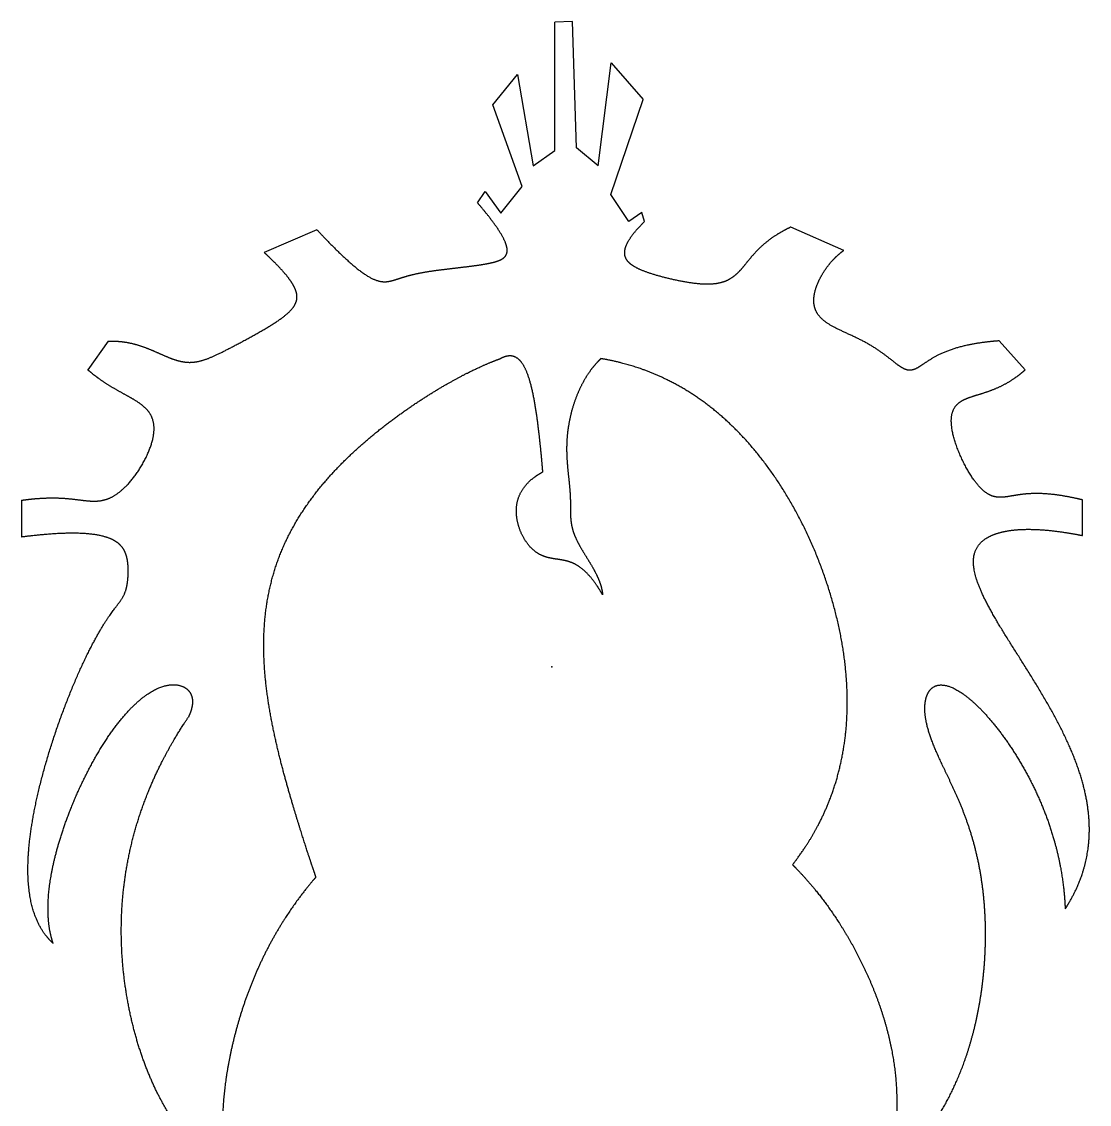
# Model space of a CAD drawing. Header units: millimetres. Extents: x -29 to 29, y -29 to 95.
# Drawn here: x -28.6 to 29, y 36.4 to 94.8 of the extents above; entities that cross this region are included whole.
import ezdxf

# ---------------------------------------------------------------- set-up
doc = ezdxf.new("R2010")
doc.units = ezdxf.units.MM
doc.layers.get('0').update_dxf_attribs({"linetype": 'CONTINUOUS'})

msp = doc.modelspace()

# ---------------------------------------------------------------- linework, layer by layer
for p, q in [((1.111, 94.764), (0.168, 94.743)), ((1.111, 94.764), (0.168, 94.743)), ((0.168, 87.825), (0.168, 94.743)), ((0.168, 87.825), (0.168, 94.743)), ((1.324, 87.96), (1.111, 94.764)), ((1.324, 87.96), (1.111, 94.764)), ((2.5, 87), (3.192, 92.538)), ((2.5, 87), (3.192, 92.538)), ((3.192, 92.538), (4.928, 90.576)), ((3.192, 92.538), (4.928, 90.576)), ((-3.17, 90.278), (-1.843, 91.925)), ((-3.17, 90.278), (-1.843, 91.925)), ((-1.843, 91.925), (-1, 87)), ((-1.843, 91.925), (-1, 87)), ((3.176, 85.446), (4.928, 90.576)), ((3.176, 85.446), (4.928, 90.576)), ((-1.602, 85.884), (-3.17, 90.278)), ((-1.602, 85.884), (-3.17, 90.278)), ((-1, 87), (0.168, 87.825)), ((-1, 87), (0.168, 87.825)), ((2.5, 87), (1.324, 87.96)), ((2.5, 87), (1.324, 87.96)), ((-2.754, 84.455), (-1.602, 85.884)), ((-2.754, 84.455), (-1.602, 85.884)), ((-4, 85), (-3.586, 85.606)), ((-4, 85), (-3.586, 85.606)), ((-3.586, 85.606), (-2.754, 84.455)), ((-3.586, 85.606), (-2.754, 84.455)), ((4.152, 84), (3.176, 85.446)), ((4.152, 84), (3.176, 85.446)), ((4.856, 84.475), (4.152, 84)), ((4.856, 84.475), (4.152, 84)), ((5, 84), (4.856, 84.475)), ((5, 84), (4.856, 84.475)), ((-12.657, 83.553), (-15.499, 82.33)), ((-12.657, 83.553), (-15.499, 82.33)), ((15.732, 82.444), (12.879, 83.697)), ((15.732, 82.444), (12.879, 83.697)), ((-23.905, 77.547), (-25, 76)), ((-23.905, 77.547), (-25, 76)), ((25.5, 76), (24.109, 77.567)), ((25.5, 76), (24.109, 77.567)), ((-28.566, 68.983), (-28.566, 67)), ((-28.566, 68.983), (-28.566, 67)), ((28.589, 67.081), (28.589, 69)), ((28.589, 67.081), (28.589, 69))]:
    msp.add_line(p, q)
for points in [[(-12.657, 83.553), (-12.504, 83.39), (-12.208, 83.075), (-11.786, 82.64), (-11.269, 82.133), (-10.701, 81.622), (-10.207, 81.233), (-9.783, 80.961), (-9.419, 80.799), (-9.104, 80.736), (-8.815, 80.753), (-8.526, 80.828), (-8.212, 80.934), (-7.851, 81.05), (-7.433, 81.16), (-6.961, 81.257), (-6.447, 81.339), (-5.907, 81.41), (-5.362, 81.474), (-4.828, 81.536), (-4.32, 81.598), (-3.849, 81.662), (-3.424, 81.733), (-3.057, 81.815), (-2.756, 81.919), (-2.535, 82.057), (-2.405, 82.245), (-2.379, 82.499), (-2.464, 82.827), (-2.664, 83.236), (-2.982, 83.731), (-3.33, 84.195), (-3.645, 84.583), (-3.878, 84.858), (-4, 85)], [(-12.657, 83.553), (-12.504, 83.39), (-12.208, 83.075), (-11.786, 82.64), (-11.269, 82.133), (-10.701, 81.622), (-10.207, 81.233), (-9.783, 80.961), (-9.419, 80.799), (-9.104, 80.736), (-8.815, 80.753), (-8.526, 80.828), (-8.212, 80.934), (-7.851, 81.05), (-7.433, 81.16), (-6.961, 81.257), (-6.447, 81.339), (-5.907, 81.41), (-5.362, 81.474), (-4.828, 81.536), (-4.32, 81.598), (-3.849, 81.662), (-3.424, 81.733), (-3.057, 81.815), (-2.756, 81.919), (-2.535, 82.057), (-2.405, 82.245), (-2.379, 82.499), (-2.464, 82.827), (-2.664, 83.236), (-2.982, 83.731), (-3.33, 84.195), (-3.645, 84.583), (-3.878, 84.858), (-4, 85)], [(12.879, 83.697), (12.765, 83.643), (12.543, 83.532), (12.229, 83.36), (11.845, 83.116), (11.425, 82.789), (11.06, 82.443), (10.742, 82.086), (10.457, 81.727), (10.183, 81.387), (9.891, 81.087), (9.554, 80.848), (9.151, 80.686), (8.671, 80.608), (8.121, 80.609), (7.515, 80.675), (6.879, 80.789), (6.24, 80.933), (5.629, 81.095), (5.075, 81.27), (4.604, 81.462), (4.239, 81.679), (3.997, 81.932), (3.893, 82.231), (3.936, 82.584), (4.127, 82.993), (4.401, 83.367), (4.674, 83.673), (4.886, 83.889), (5, 84)], [(12.879, 83.697), (12.765, 83.643), (12.543, 83.532), (12.229, 83.36), (11.845, 83.116), (11.425, 82.789), (11.06, 82.443), (10.742, 82.086), (10.457, 81.727), (10.183, 81.387), (9.891, 81.087), (9.554, 80.848), (9.151, 80.686), (8.671, 80.608), (8.121, 80.609), (7.515, 80.675), (6.879, 80.789), (6.24, 80.933), (5.629, 81.095), (5.075, 81.27), (4.604, 81.462), (4.239, 81.679), (3.997, 81.932), (3.893, 82.231), (3.936, 82.584), (4.127, 82.993), (4.401, 83.367), (4.674, 83.673), (4.886, 83.889), (5, 84)], [(-23.905, 77.547), (-23.811, 77.552), (-23.624, 77.556), (-23.346, 77.549), (-22.977, 77.511), (-22.522, 77.416), (-22.073, 77.279), (-21.63, 77.106), (-21.195, 76.914), (-20.769, 76.722), (-20.354, 76.555), (-19.947, 76.439), (-19.545, 76.391), (-19.138, 76.424), (-18.711, 76.537), (-18.249, 76.724), (-17.741, 76.97), (-17.183, 77.261), (-16.584, 77.581), (-15.966, 77.918), (-15.363, 78.26), (-14.811, 78.6), (-14.347, 78.932), (-14, 79.254), (-13.786, 79.566), (-13.704, 79.873), (-13.739, 80.18), (-13.871, 80.495), (-14.079, 80.823), (-14.351, 81.169), (-14.679, 81.534), (-14.982, 81.842), (-15.232, 82.082), (-15.409, 82.247), (-15.499, 82.33)], [(-23.905, 77.547), (-23.811, 77.552), (-23.624, 77.556), (-23.346, 77.549), (-22.977, 77.511), (-22.522, 77.416), (-22.073, 77.279), (-21.63, 77.106), (-21.195, 76.914), (-20.769, 76.722), (-20.354, 76.555), (-19.947, 76.439), (-19.545, 76.391), (-19.138, 76.424), (-18.711, 76.537), (-18.249, 76.724), (-17.741, 76.97), (-17.183, 77.261), (-16.584, 77.581), (-15.966, 77.918), (-15.363, 78.26), (-14.811, 78.6), (-14.347, 78.932), (-14, 79.254), (-13.786, 79.566), (-13.704, 79.873), (-13.739, 80.18), (-13.871, 80.495), (-14.079, 80.823), (-14.351, 81.169), (-14.679, 81.534), (-14.982, 81.842), (-15.232, 82.082), (-15.409, 82.247), (-15.499, 82.33)], [(24.109, 77.567), (23.927, 77.554), (23.573, 77.524), (23.07, 77.466), (22.456, 77.363), (21.784, 77.194), (21.204, 76.989), (20.713, 76.757), (20.303, 76.512), (19.964, 76.276), (19.676, 76.083), (19.417, 75.97), (19.163, 75.967), (18.89, 76.087), (18.575, 76.316), (18.202, 76.621), (17.761, 76.96), (17.253, 77.297), (16.692, 77.604), (16.107, 77.88), (15.536, 78.136), (15.021, 78.392), (14.599, 78.672), (14.298, 78.995), (14.132, 79.367), (14.092, 79.781), (14.16, 80.219), (14.312, 80.663), (14.524, 81.091), (14.779, 81.489), (15.067, 81.852), (15.32, 82.109), (15.521, 82.284), (15.661, 82.392), (15.732, 82.444)], [(24.109, 77.567), (23.927, 77.554), (23.573, 77.524), (23.07, 77.466), (22.456, 77.363), (21.784, 77.194), (21.204, 76.989), (20.713, 76.757), (20.303, 76.512), (19.964, 76.276), (19.676, 76.083), (19.417, 75.97), (19.163, 75.967), (18.89, 76.087), (18.575, 76.316), (18.202, 76.621), (17.761, 76.96), (17.253, 77.297), (16.692, 77.604), (16.107, 77.88), (15.536, 78.136), (15.021, 78.392), (14.599, 78.672), (14.298, 78.995), (14.132, 79.367), (14.092, 79.781), (14.16, 80.219), (14.312, 80.663), (14.524, 81.091), (14.779, 81.489), (15.067, 81.852), (15.32, 82.109), (15.521, 82.284), (15.661, 82.392), (15.732, 82.444)], [(-12.706, 48.683), (-12.77, 48.867), (-12.903, 49.252), (-13.116, 49.887), (-13.427, 50.846), (-13.858, 52.232), (-14.318, 53.8), (-14.777, 55.532), (-15.184, 57.397), (-15.475, 59.349), (-15.581, 61.339), (-15.442, 63.312), (-15.016, 65.221), (-14.29, 67.025), (-13.292, 68.699), (-12.077, 70.226), (-10.717, 71.599), (-9.285, 72.815), (-7.848, 73.878), (-6.457, 74.789), (-5.138, 75.552), (-4.151, 76.047), (-3.45, 76.354), (-3, 76.53), (-2.78, 76.611)], [(-12.706, 48.683), (-12.77, 48.867), (-12.903, 49.252), (-13.116, 49.887), (-13.427, 50.846), (-13.858, 52.232), (-14.318, 53.8), (-14.777, 55.532), (-15.184, 57.397), (-15.475, 59.349), (-15.581, 61.339), (-15.442, 63.312), (-15.016, 65.221), (-14.29, 67.025), (-13.292, 68.699), (-12.077, 70.226), (-10.717, 71.599), (-9.285, 72.815), (-7.848, 73.878), (-6.457, 74.789), (-5.138, 75.552), (-4.151, 76.047), (-3.45, 76.354), (-3, 76.53), (-2.78, 76.611)], [(-2.78, 76.611), (-2.706, 76.654), (-2.561, 76.726), (-2.356, 76.791), (-2.102, 76.793), (-1.82, 76.65), (-1.574, 76.366), (-1.364, 75.949), (-1.186, 75.422), (-1.038, 74.815), (-0.916, 74.163), (-0.815, 73.499), (-0.732, 72.855), (-0.663, 72.255), (-0.607, 71.713), (-0.561, 71.237), (-0.532, 70.909), (-0.514, 70.693), (-0.505, 70.562), (-0.5, 70.5)], [(-2.78, 76.611), (-2.706, 76.654), (-2.561, 76.726), (-2.356, 76.791), (-2.102, 76.793), (-1.82, 76.65), (-1.574, 76.366), (-1.364, 75.949), (-1.186, 75.422), (-1.038, 74.815), (-0.916, 74.163), (-0.815, 73.499), (-0.732, 72.855), (-0.663, 72.255), (-0.607, 71.713), (-0.561, 71.237), (-0.532, 70.909), (-0.514, 70.693), (-0.505, 70.562), (-0.5, 70.5)], [(2.647, 76.611), (2.585, 76.553), (2.464, 76.434), (2.288, 76.243), (2.066, 75.964), (1.809, 75.576), (1.575, 75.149), (1.364, 74.685), (1.181, 74.188), (1.028, 73.664), (0.911, 73.121), (0.833, 72.568), (0.795, 72.014), (0.796, 71.468), (0.829, 70.939), (0.88, 70.432), (0.934, 69.954), (0.978, 69.505), (1.002, 69.087), (1.006, 68.695), (1.003, 68.323), (1.013, 67.961), (1.06, 67.599), (1.162, 67.231), (1.322, 66.851), (1.532, 66.463), (1.772, 66.069), (2.019, 65.676), (2.249, 65.29), (2.445, 64.915), (2.596, 64.555), (2.678, 64.279), (2.717, 64.08), (2.733, 63.95), (2.738, 63.886)], [(2.647, 76.611), (2.585, 76.553), (2.464, 76.434), (2.288, 76.243), (2.066, 75.964), (1.809, 75.576), (1.575, 75.149), (1.364, 74.685), (1.181, 74.188), (1.028, 73.664), (0.911, 73.121), (0.833, 72.568), (0.795, 72.014), (0.796, 71.468), (0.829, 70.939), (0.88, 70.432), (0.934, 69.954), (0.978, 69.505), (1.002, 69.087), (1.006, 68.695), (1.003, 68.323), (1.013, 67.961), (1.06, 67.599), (1.162, 67.231), (1.322, 66.851), (1.532, 66.463), (1.772, 66.069), (2.019, 65.676), (2.249, 65.29), (2.445, 64.915), (2.596, 64.555), (2.678, 64.279), (2.717, 64.08), (2.733, 63.95), (2.738, 63.886)], [(12.971, 49.345), (13.24, 49.688), (13.747, 50.388), (14.418, 51.48), (15.132, 53.022), (15.715, 55.092), (15.983, 57.298), (15.932, 59.621), (15.57, 62.024), (14.917, 64.444), (14.003, 66.807), (12.86, 69.035), (11.521, 71.054), (10.015, 72.802), (8.364, 74.247), (6.585, 75.376), (5.067, 76.026), (3.877, 76.372), (3.061, 76.542), (2.647, 76.611)], [(12.971, 49.345), (13.24, 49.688), (13.747, 50.388), (14.418, 51.48), (15.132, 53.022), (15.715, 55.092), (15.983, 57.298), (15.932, 59.621), (15.57, 62.024), (14.917, 64.444), (14.003, 66.807), (12.86, 69.035), (11.521, 71.054), (10.015, 72.802), (8.364, 74.247), (6.585, 75.376), (5.067, 76.026), (3.877, 76.372), (3.061, 76.542), (2.647, 76.611)], [(-28.566, 68.983), (-28.415, 69.004), (-28.119, 69.042), (-27.691, 69.085), (-27.155, 69.115), (-26.542, 69.11), (-25.983, 69.069), (-25.473, 69.005), (-25.002, 68.942), (-24.555, 68.915), (-24.114, 68.97), (-23.663, 69.145), (-23.197, 69.469), (-22.724, 69.943), (-22.273, 70.538), (-21.879, 71.206), (-21.582, 71.89), (-21.417, 72.535), (-21.408, 73.097), (-21.554, 73.559), (-21.835, 73.928), (-22.218, 74.229), (-22.664, 74.493), (-23.14, 74.75), (-23.622, 75.02), (-24.097, 75.314), (-24.466, 75.572), (-24.736, 75.781), (-24.912, 75.926), (-25, 76)], [(-28.566, 68.983), (-28.415, 69.004), (-28.119, 69.042), (-27.691, 69.085), (-27.155, 69.115), (-26.542, 69.11), (-25.983, 69.069), (-25.473, 69.005), (-25.002, 68.942), (-24.555, 68.915), (-24.114, 68.97), (-23.663, 69.145), (-23.197, 69.469), (-22.724, 69.943), (-22.273, 70.538), (-21.879, 71.206), (-21.582, 71.89), (-21.417, 72.535), (-21.408, 73.097), (-21.554, 73.559), (-21.835, 73.928), (-22.218, 74.229), (-22.664, 74.493), (-23.14, 74.75), (-23.622, 75.02), (-24.097, 75.314), (-24.466, 75.572), (-24.736, 75.781), (-24.912, 75.926), (-25, 76)], [(28.589, 69), (28.406, 69.045), (28.049, 69.126), (27.541, 69.227), (26.916, 69.317), (26.223, 69.359), (25.617, 69.338), (25.091, 69.27), (24.633, 69.183), (24.225, 69.121), (23.84, 69.143), (23.456, 69.306), (23.057, 69.65), (22.645, 70.181), (22.245, 70.858), (21.893, 71.618), (21.632, 72.381), (21.499, 73.074), (21.519, 73.638), (21.7, 74.05), (22.019, 74.328), (22.444, 74.514), (22.934, 74.661), (23.455, 74.817), (23.982, 75.013), (24.503, 75.268), (24.91, 75.526), (25.207, 75.751), (25.403, 75.915), (25.5, 76)], [(28.589, 69), (28.406, 69.045), (28.049, 69.126), (27.541, 69.227), (26.916, 69.317), (26.223, 69.359), (25.617, 69.338), (25.091, 69.27), (24.633, 69.183), (24.225, 69.121), (23.84, 69.143), (23.456, 69.306), (23.057, 69.65), (22.645, 70.181), (22.245, 70.858), (21.893, 71.618), (21.632, 72.381), (21.499, 73.074), (21.519, 73.638), (21.7, 74.05), (22.019, 74.328), (22.444, 74.514), (22.934, 74.661), (23.455, 74.817), (23.982, 75.013), (24.503, 75.268), (24.91, 75.526), (25.207, 75.751), (25.403, 75.915), (25.5, 76)], [(2.738, 63.886), (2.667, 64.011), (2.523, 64.25), (2.308, 64.576), (2.019, 64.944), (1.658, 65.294), (1.295, 65.539), (0.931, 65.69), (0.566, 65.769), (0.2, 65.814), (-0.165, 65.87), (-0.527, 65.98), (-0.878, 66.179), (-1.206, 66.482), (-1.495, 66.881), (-1.726, 67.352), (-1.879, 67.864), (-1.937, 68.387), (-1.887, 68.892), (-1.723, 69.364), (-1.442, 69.794), (-1.123, 70.1), (-0.832, 70.308), (-0.614, 70.438), (-0.5, 70.5)], [(2.738, 63.886), (2.667, 64.011), (2.523, 64.25), (2.308, 64.576), (2.019, 64.944), (1.658, 65.294), (1.295, 65.539), (0.931, 65.69), (0.566, 65.769), (0.2, 65.814), (-0.165, 65.87), (-0.527, 65.98), (-0.878, 66.179), (-1.206, 66.482), (-1.495, 66.881), (-1.726, 67.352), (-1.879, 67.864), (-1.937, 68.387), (-1.887, 68.892), (-1.723, 69.364), (-1.442, 69.794), (-1.123, 70.1), (-0.832, 70.308), (-0.614, 70.438), (-0.5, 70.5)], [(-26.869, 45.11), (-26.997, 45.227), (-27.238, 45.478), (-27.555, 45.904), (-27.886, 46.572), (-28.148, 47.572), (-28.259, 48.733), (-28.223, 50.045), (-28.046, 51.49), (-27.742, 53.039), (-27.327, 54.649), (-26.827, 56.265), (-26.271, 57.823), (-25.691, 59.261), (-25.117, 60.524), (-24.579, 61.571), (-24.101, 62.381), (-23.7, 62.965), (-23.383, 63.368), (-23.149, 63.676), (-22.988, 63.979), (-22.885, 64.343), (-22.829, 64.776), (-22.812, 65.249), (-22.841, 65.719), (-22.945, 66.154), (-23.164, 66.532), (-23.54, 66.837), (-24.105, 67.058), (-24.877, 67.19), (-25.866, 67.229), (-26.835, 67.184), (-27.662, 67.109), (-28.257, 67.039), (-28.566, 67)], [(-26.869, 45.11), (-26.997, 45.227), (-27.238, 45.478), (-27.555, 45.904), (-27.886, 46.572), (-28.148, 47.572), (-28.259, 48.733), (-28.223, 50.045), (-28.046, 51.49), (-27.742, 53.039), (-27.327, 54.649), (-26.827, 56.265), (-26.271, 57.823), (-25.691, 59.261), (-25.117, 60.524), (-24.579, 61.571), (-24.101, 62.381), (-23.7, 62.965), (-23.383, 63.368), (-23.149, 63.676), (-22.988, 63.979), (-22.885, 64.343), (-22.829, 64.776), (-22.812, 65.249), (-22.841, 65.719), (-22.945, 66.154), (-23.164, 66.532), (-23.54, 66.837), (-24.105, 67.058), (-24.877, 67.19), (-25.866, 67.229), (-26.835, 67.184), (-27.662, 67.109), (-28.257, 67.039), (-28.566, 67)], [(27.663, 46.963), (27.839, 47.234), (28.163, 47.782), (28.558, 48.624), (28.905, 49.785), (29.038, 51.3), (28.876, 52.875), (28.433, 54.501), (27.741, 56.161), (26.856, 57.832), (25.859, 59.476), (24.852, 61.049), (23.939, 62.504), (23.218, 63.799), (22.769, 64.901), (22.641, 65.789), (22.833, 66.465), (23.31, 66.945), (24.019, 67.256), (24.919, 67.417), (25.983, 67.442), (26.954, 67.36), (27.746, 67.242), (28.304, 67.139), (28.589, 67.081)], [(27.663, 46.963), (27.839, 47.234), (28.163, 47.782), (28.558, 48.624), (28.905, 49.785), (29.038, 51.3), (28.876, 52.875), (28.433, 54.501), (27.741, 56.161), (26.856, 57.832), (25.859, 59.476), (24.852, 61.049), (23.939, 62.504), (23.218, 63.799), (22.769, 64.901), (22.641, 65.789), (22.833, 66.465), (23.31, 66.945), (24.019, 67.256), (24.919, 67.417), (25.983, 67.442), (26.954, 67.36), (27.746, 67.242), (28.304, 67.139), (28.589, 67.081)], [(-26.869, 45.11), (-26.92, 45.259), (-27.01, 45.569), (-27.111, 46.065), (-27.174, 46.79), (-27.134, 47.8), (-26.975, 48.912), (-26.696, 50.115), (-26.302, 51.392), (-25.799, 52.712), (-25.2, 54.032), (-24.524, 55.298), (-23.792, 56.453), (-23.029, 57.441), (-22.264, 58.217), (-21.525, 58.75), (-20.846, 59.033), (-20.258, 59.088), (-19.793, 58.956), (-19.478, 58.684), (-19.328, 58.308), (-19.346, 57.939), (-19.437, 57.627), (-19.533, 57.403), (-19.589, 57.287)], [(18.001, 32.403), (18.173, 32.559), (18.51, 32.875), (18.997, 33.365), (19.607, 34.052), (20.304, 34.966), (20.935, 35.937), (21.499, 36.967), (21.995, 38.062), (22.421, 39.226), (22.776, 40.466), (23.057, 41.782), (23.258, 43.171), (23.373, 44.623), (23.392, 46.114), (23.302, 47.614), (23.096, 49.088), (22.774, 50.503), (22.346, 51.834), (21.837, 53.066), (21.293, 54.204), (20.778, 55.266), (20.359, 56.266), (20.1, 57.202), (20.051, 58.042), (20.235, 58.702), (20.649, 59.075), (21.269, 59.079), (22.047, 58.697), (22.926, 57.965), (23.842, 56.953), (24.733, 55.743), (25.549, 54.403), (26.258, 52.982), (26.838, 51.513), (27.274, 50.016), (27.505, 48.802), (27.61, 47.885), (27.65, 47.271), (27.663, 46.963)], [(18.001, 32.403), (18.173, 32.559), (18.51, 32.875), (18.997, 33.365), (19.607, 34.052), (20.304, 34.966), (20.935, 35.937), (21.499, 36.967), (21.995, 38.062), (22.421, 39.226), (22.776, 40.466), (23.057, 41.782), (23.258, 43.171), (23.373, 44.623), (23.392, 46.114), (23.302, 47.614), (23.096, 49.088), (22.774, 50.503), (22.346, 51.834), (21.837, 53.066), (21.293, 54.204), (20.778, 55.266), (20.359, 56.266), (20.1, 57.202), (20.051, 58.042), (20.235, 58.702), (20.649, 59.075), (21.269, 59.079), (22.047, 58.697), (22.926, 57.965), (23.842, 56.953), (24.733, 55.743), (25.549, 54.403), (26.258, 52.982), (26.838, 51.513), (27.274, 50.016), (27.505, 48.802), (27.61, 47.885), (27.65, 47.271), (27.663, 46.963)], [(-17.074, 32.403), (-17.316, 32.539), (-17.791, 32.832), (-18.473, 33.33), (-19.322, 34.117), (-20.28, 35.307), (-21.127, 36.701), (-21.854, 38.289), (-22.445, 40.045), (-22.885, 41.931), (-23.157, 43.901), (-23.245, 45.912), (-23.136, 47.923), (-22.825, 49.904), (-22.314, 51.839), (-21.609, 53.719), (-20.893, 55.175), (-20.273, 56.241), (-19.823, 56.94), (-19.589, 57.287)], [(-17.074, 32.403), (-17.316, 32.539), (-17.791, 32.832), (-18.473, 33.33), (-19.322, 34.117), (-20.28, 35.307), (-21.127, 36.701), (-21.854, 38.289), (-22.445, 40.045), (-22.885, 41.931), (-23.157, 43.901), (-23.245, 45.912), (-23.136, 47.923), (-22.825, 49.904), (-22.314, 51.839), (-21.609, 53.719), (-20.893, 55.175), (-20.273, 56.241), (-19.823, 56.94), (-19.589, 57.287)], [(12.971, 49.345), (13.119, 49.199), (13.412, 48.899), (13.845, 48.428), (14.407, 47.755), (15.084, 46.84), (15.732, 45.851), (16.345, 44.788), (16.912, 43.659), (17.421, 42.473), (17.857, 41.245), (18.205, 39.989), (18.452, 38.718), (18.589, 37.443), (18.614, 36.171), (18.527, 34.906), (18.37, 33.901), (18.204, 33.151), (18.072, 32.652), (18.001, 32.403)], [(12.971, 49.345), (13.119, 49.199), (13.412, 48.899), (13.845, 48.428), (14.407, 47.755), (15.084, 46.84), (15.732, 45.851), (16.345, 44.788), (16.912, 43.659), (17.421, 42.473), (17.857, 41.245), (18.205, 39.989), (18.452, 38.718), (18.589, 37.443), (18.614, 36.171), (18.527, 34.906), (18.37, 33.901), (18.204, 33.151), (18.072, 32.652), (18.001, 32.403)], [(-12.706, 48.683), (-12.874, 48.491), (-13.202, 48.101), (-13.677, 47.496), (-14.275, 46.653), (-14.959, 45.536), (-15.579, 44.358), (-16.129, 43.123), (-16.606, 41.841), (-17.005, 40.533), (-17.323, 39.224), (-17.556, 37.947), (-17.702, 36.735), (-17.758, 35.617), (-17.724, 34.614), (-17.6, 33.738), (-17.432, 33.14), (-17.268, 32.749), (-17.142, 32.515), (-17.074, 32.403)], [(-12.706, 48.683), (-12.874, 48.491), (-13.202, 48.101), (-13.677, 47.496), (-14.275, 46.653), (-14.959, 45.536), (-15.579, 44.358), (-16.129, 43.123), (-16.606, 41.841), (-17.005, 40.533), (-17.323, 39.224), (-17.556, 37.947), (-17.702, 36.735), (-17.758, 35.617), (-17.724, 34.614), (-17.6, 33.738), (-17.432, 33.14), (-17.268, 32.749), (-17.142, 32.515), (-17.074, 32.403)]]:
    msp.add_open_spline(points, degree=5)
msp.add_point((0, 60))

doc.saveas('drawing.dxf')
